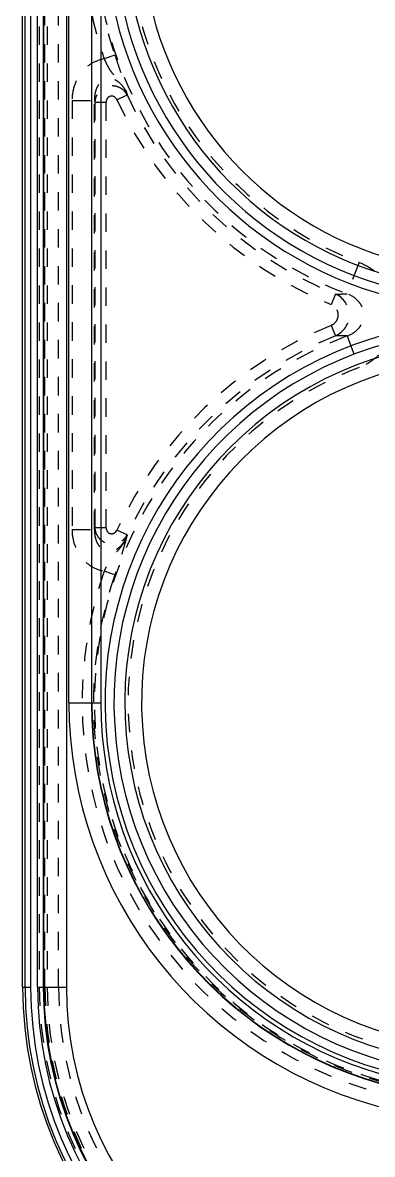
# Model space of a CAD drawing. Header units: millimetres. Extents: x 1727 to 4210, y -6182 to 759.
# Drawn here: x 3071.9 to 3102.8, y -571.5 to -471.5 of the extents above; entities that cross this region are included whole.
import ezdxf

# ---------------------------------------------------------------- set-up
doc = ezdxf.new("R2010")
doc.units = ezdxf.units.MM
doc.header["$LTSCALE"] = 16.335
doc.linetypes.add('HIDDEN', pattern=[0.2, 0.1, -0.1])
doc.layers.get('0').update_dxf_attribs({"linetype": 'CONTINUOUS'})
doc.layers.add('DEFAULT_2', color=8, linetype='HIDDEN')

msp = doc.modelspace()

# ---------------------------------------------------------------- linework, layer by layer
at = {"color": 7, "linetype": 'Continuous'}
for p, q in [((3071.934, -556.714), (3071.934, -445.714)), ((3072.145, -556.714), (3072.145, -445.714)), ((3072.644, -445.714), (3072.644, -556.714)), ((3073.258, -556.714), (3073.258, -445.481)), ((3073.757, -445.468), (3073.757, -556.714)), ((3073.804, -556.714), (3073.804, -445.515)), ((3075.799, -445.529), (3075.799, -556.714)), ((3076.023, -531.579), (3076.023, -463.079)), ((3078.018, -463.079), (3078.018, -531.579)), ((3078.046, -531.579), (3078.046, -463.079)), ((3078.844, -463.079), (3078.844, -531.579)), ((3076.023, -531.579), (3078.844, -531.579)), ((3071.934, -556.714), (3072.644, -556.714)), ((3073.258, -556.714), (3075.799, -556.714))]:
    msp.add_line(p, q, dxfattribs=at)
for centre, radius, start, end in [((3112.934, -463.079), 33.717, 52.47454, 257.52546), ((3112.934, -463.079), 32.929, 52.47454, 257.52546), ((3112.934, -463.079), 31.969, 50.30331, 259.69669), ((3112.934, -463.079), 30.491, 50.30168, 259.69928), ((3112.934, -531.579), 33.717, 102.47454, 77.52546), ((3112.934, -531.579), 32.929, 102.47454, 77.52546), ((3112.934, -531.579), 31.969, 100.30331, 79.69669), ((3112.934, -531.579), 30.491, 97.63481, 82.36519), ((3112.934, -531.579), 36.911, 180, 257.02103), ((3112.934, -531.579), 34.916, 180, 257.02103), ((3112.934, -531.579), 34.888, 180, 257.02103), ((3112.934, -531.579), 34.09, 180, 257.02103), ((3106.934, -556.714), 35, 180, 270), ((3106.934, -556.714), 34.789, 180, 270), ((3106.934, -556.714), 34.29, 180, 270), ((3106.934, -556.714), 33.676, 180, 270), ((3106.934, -556.714), 33.177, 180, 270), ((3106.934, -556.714), 33.13, 180, 270), ((3106.934, -556.714), 31.135, 180, 270)]:
    msp.add_arc(centre, radius, start, end, dxfattribs=at)
at = {"layer": 'DEFAULT_2', "color": 8, "linetype": 'HIDDEN'}
for p, q in [((3073.408, -445.714), (3073.408, -556.714)), ((3073.907, -556.714), (3073.907, -445.714)), ((3074.114, -445.714), (3074.114, -556.714)), ((3075.111, -556.714), (3075.111, -445.714)), ((3080.082, -474.382), (3079.141, -474.706)), ((3081.132, -477.754), (3081.163, -477.898)), ((3076.297, -478.379), (3076.297, -516.279)), ((3076.297, -478.379), (3078.286, -478.379)), ((3078.286, -516.279), (3078.286, -478.379)), ((3078.319, -478.529), (3078.319, -516.129)), ((3078.319, -478.529), (3079.313, -478.529)), ((3079.313, -516.129), (3079.313, -478.529)), ((3080.261, -478.319), (3081.163, -477.898)), ((3101.658, -492.682), (3100.596, -495.47)), ((3099.572, -495.49), (3099.193, -496.41)), ((3099.193, -498.248), (3099.572, -499.168)), ((3100.596, -499.188), (3101.658, -501.976)), ((3076.297, -516.279), (3078.286, -516.279)), ((3079.313, -516.129), (3078.319, -516.129)), ((3081.163, -516.76), (3080.261, -516.339)), ((3081.163, -516.76), (3081.132, -516.904)), ((3080.082, -520.276), (3079.142, -519.952))]:
    msp.add_line(p, q, dxfattribs=at)
for centre, radius, start, end in [((3112.934, -463.079), 35.737, 82.68167, 198.98628), ((3112.934, -463.079), 34.742, 60.99809, 198.98516), ((3112.934, -463.079), 34.661, 51.25547, 249.14835), ((3112.934, -463.079), 31.678, 48.35335, 249.1483), ((3151.65, -462.908), 74.977, 191.90669, 192.02722), ((3112.934, -463.079), 36.052, 205.00589, 247.59529), ((3112.934, -463.079), 35.057, 205.00586, 247.59541), ((3098.786, -497.329), 2, 293.12976, 66.87277), ((3112.934, -531.579), 36.052, 112.40471, 154.99411), ((3112.934, -531.579), 34.661, 110.85165, 298.46167), ((3112.934, -531.579), 35.057, 112.40459, 154.99414), ((3112.934, -531.579), 31.678, 110.85169, 290.4069), ((3151.617, -531.743), 74.943, 167.97271, 168.0933), ((3112.934, -531.579), 35.737, 161.01329, 276.0073), ((3112.934, -531.579), 34.742, 161.0165, 276.00618), ((3106.934, -556.714), 33.526, 180, 270), ((3106.934, -556.714), 33.027, 180, 270), ((3106.934, -556.714), 32.82, 180, 270), ((3106.934, -556.714), 31.823, 180, 270)]:
    msp.add_arc(centre, radius, start, end, dxfattribs=at)
for points, knots in [([(3079.141, -474.706), (3078.729, -474.774), (3077.922, -475.084), (3076.991, -475.97), (3076.422, -477.116), (3076.297, -477.96), (3076.297, -478.379)], [0, 0, 0, 0, 0.249725, 0.499632, 0.749711, 1, 1, 1, 1]), ([(3079.142, -474.705), (3079.209, -474.862), (3079.348, -475.165), (3079.573, -475.593), (3079.834, -475.973), (3080.133, -476.3), (3080.44, -476.616), (3080.81, -477.08), (3081.024, -477.477), (3081.132, -477.754)], [0, 0, 0, 0, 0.139681, 0.272467, 0.395915, 0.515123, 0.635146, 0.756681, 1, 1, 1, 1]), ([(3080.082, -474.381), (3080.211, -474.758), (3080.446, -475.449), (3080.748, -476.377), (3080.962, -477.127), (3081.078, -477.559), (3081.132, -477.754)], [0, 0, 0, 0, 0.337856, 0.62021, 0.82807, 1, 1, 1, 1]), ([(3081.132, -477.754), (3081.06, -477.578), (3080.879, -477.237), (3080.497, -476.793), (3080.068, -476.527), (3079.671, -476.441), (3079.359, -476.463), (3079.067, -476.575), (3078.744, -476.82), (3078.464, -477.24), (3078.3, -477.802), (3078.277, -478.189), (3078.286, -478.379)], [0, 0, 0, 0, 0.121234, 0.243921, 0.369464, 0.434344, 0.499913, 0.565554, 0.630226, 0.755743, 0.878526, 1, 1, 1, 1]), ([(3081.163, -477.898), (3081.09, -477.755), (3080.894, -477.49), (3080.484, -477.211), (3080, -477.078), (3079.495, -477.107), (3079.026, -477.294), (3078.643, -477.619), (3078.389, -478.045), (3078.324, -478.369), (3078.319, -478.529)], [0, 0, 0, 0, 0.1227, 0.246967, 0.372895, 0.500008, 0.627055, 0.753013, 0.877282, 1, 1, 1, 1]), ([(3080.261, -478.319), (3080.212, -478.213), (3080.051, -478.028), (3079.686, -477.966), (3079.381, -478.176), (3079.313, -478.412), (3079.313, -478.529)], [0, 0, 0, 0, 0.255951, 0.499771, 0.743766, 1, 1, 1, 1]), ([(3101.658, -492.682), (3102.128, -492.861), (3103.022, -493.356), (3104.093, -494.449), (3104.788, -495.815), (3105.03, -497.329), (3104.788, -498.843), (3104.092, -500.209), (3103.022, -501.302), (3102.128, -501.797), (3101.658, -501.976)], [0, 0, 0, 0, 0.125052, 0.250078, 0.375054, 0.500036, 0.625012, 0.749977, 0.874973, 1, 1, 1, 1]), ([(3099.572, -495.49), (3099.655, -495.488), (3099.997, -495.482), (3100.338, -495.475), (3100.596, -495.47)], [0, 0, 0, 0, 0.244286, 1, 1, 1, 1]), ([(3100.596, -499.188), (3101.002, -499.05), (3101.574, -498.681), (3101.998, -497.944), (3102.116, -497.329), (3101.998, -496.714), (3101.574, -495.977), (3101.002, -495.608), (3100.596, -495.47)], [0, 0, 0, 0, 0.255471, 0.379135, 0.499994, 0.620855, 0.744516, 1, 1, 1, 1]), ([(3099.193, -498.248), (3099.372, -498.174), (3099.698, -497.919), (3099.884, -497.329), (3099.698, -496.739), (3099.372, -496.484), (3099.193, -496.41)], [0, 0, 0, 0, 0.250299, 0.500024, 0.749739, 1, 1, 1, 1]), ([(3100.596, -499.188), (3100.509, -499.186), (3100.167, -499.18), (3099.826, -499.173), (3099.572, -499.168)], [0, 0, 0, 0, 0.255916, 1, 1, 1, 1]), ([(3076.297, -516.279), (3076.297, -516.698), (3076.421, -517.542), (3076.991, -518.688), (3077.921, -519.575), (3078.729, -519.884), (3079.141, -519.952)], [0, 0, 0, 0, 0.250243, 0.500356, 0.750285, 1, 1, 1, 1]), ([(3078.286, -516.279), (3078.277, -516.49), (3078.305, -516.909), (3078.498, -517.491), (3078.847, -517.961), (3079.351, -518.229), (3079.922, -518.2), (3080.435, -517.918), (3080.851, -517.469), (3081.052, -517.1), (3081.132, -516.904)], [0, 0, 0, 0, 0.135132, 0.264673, 0.386245, 0.50014, 0.613806, 0.735073, 0.864615, 1, 1, 1, 1]), ([(3078.319, -516.129), (3078.324, -516.29), (3078.389, -516.613), (3078.643, -517.039), (3079.026, -517.364), (3079.495, -517.551), (3080, -517.58), (3080.484, -517.447), (3080.894, -517.168), (3081.09, -516.903), (3081.163, -516.76)], [0, 0, 0, 0, 0.122721, 0.246993, 0.372917, 0.500027, 0.627077, 0.75304, 0.877303, 1, 1, 1, 1]), ([(3079.313, -516.129), (3079.313, -516.246), (3079.381, -516.482), (3079.686, -516.692), (3080.051, -516.631), (3080.212, -516.445), (3080.261, -516.339)], [0, 0, 0, 0, 0.255947, 0.499788, 0.743762, 1, 1, 1, 1]), ([(3081.132, -516.904), (3081.024, -517.181), (3080.81, -517.578), (3080.44, -518.042), (3080.133, -518.358), (3079.834, -518.685), (3079.574, -519.065), (3079.349, -519.493), (3079.209, -519.796), (3079.142, -519.952)], [0, 0, 0, 0, 0.243324, 0.364858, 0.484885, 0.604112, 0.727531, 0.860319, 1, 1, 1, 1]), ([(3081.132, -516.904), (3081.078, -517.099), (3080.962, -517.531), (3080.748, -518.281), (3080.446, -519.209), (3080.211, -519.901), (3080.081, -520.278)], [0, 0, 0, 0, 0.171914, 0.379775, 0.662166, 1, 1, 1, 1])]:
    msp.add_open_spline(points, degree=3, knots=knots, dxfattribs=at)

doc.saveas('drawing.dxf')
